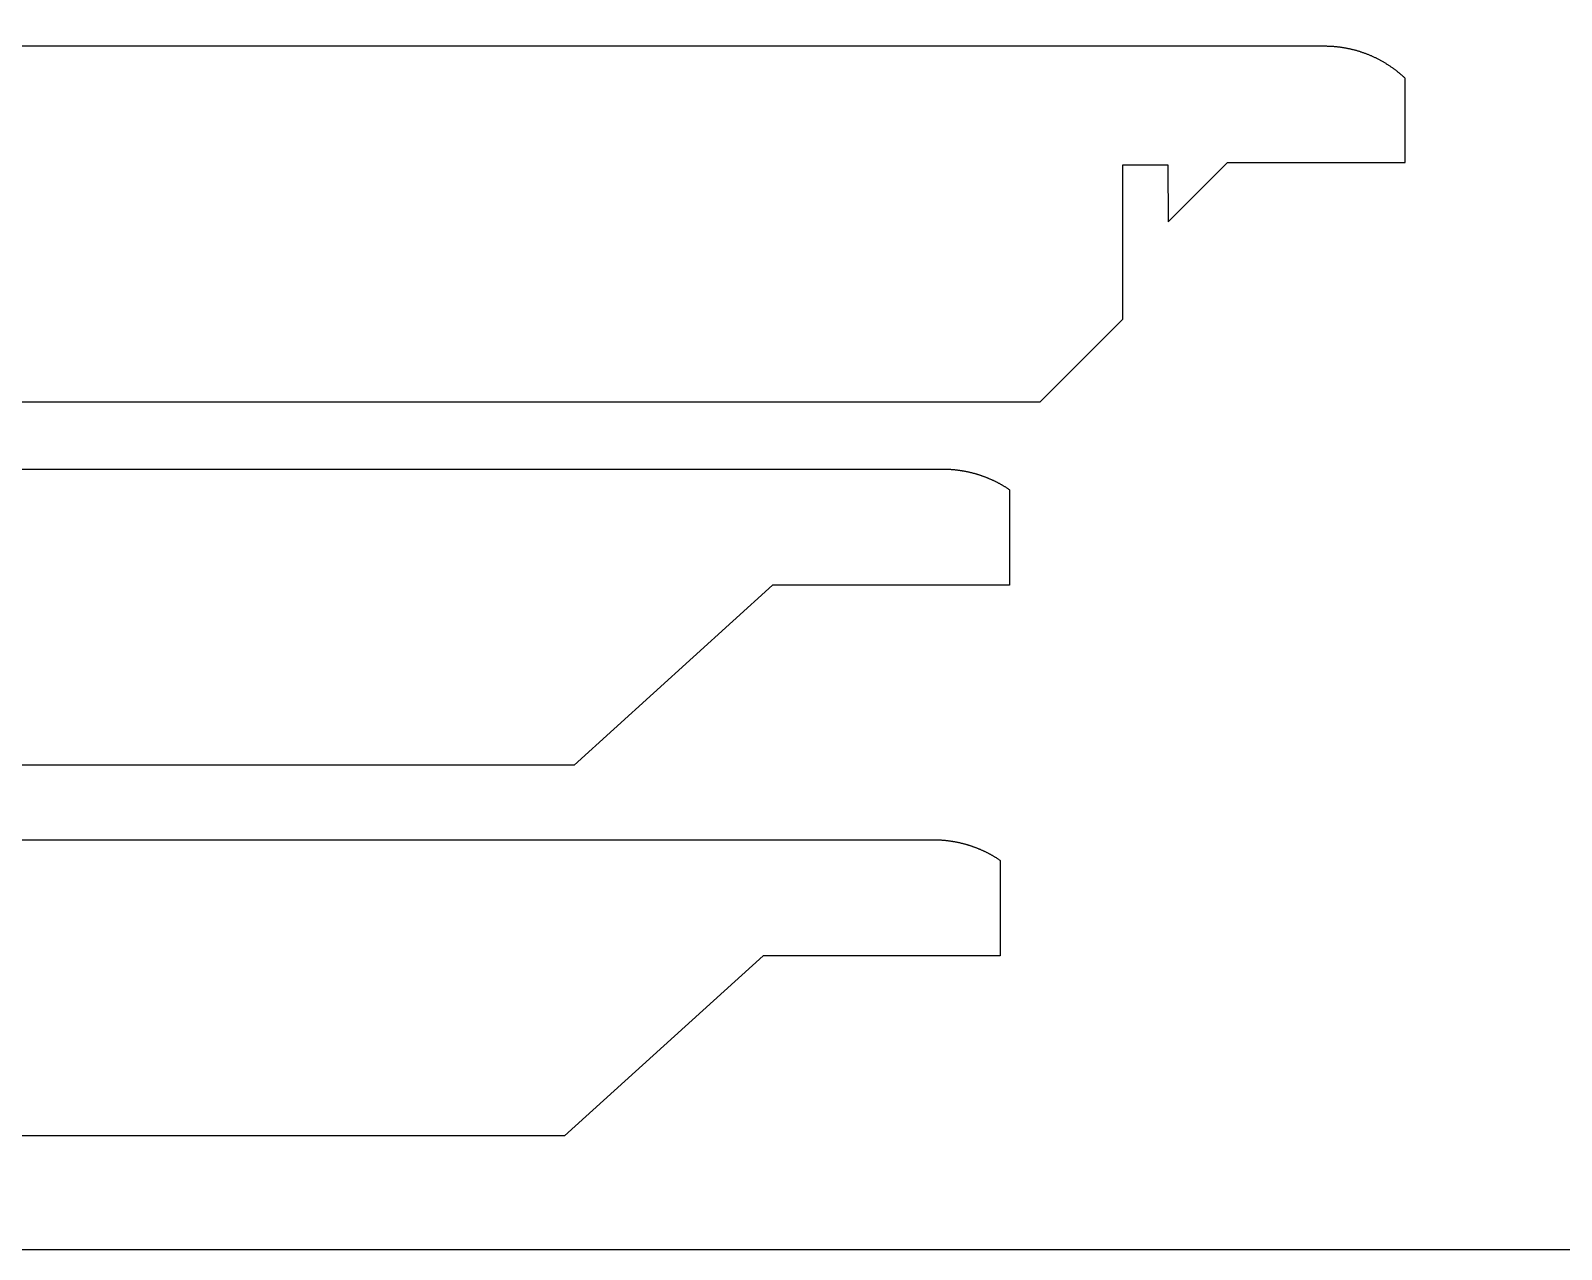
# Model space of a CAD drawing. Header units: inches. Extents: x -1244 to -570, y -2074 to -1714.
# Drawn here: x -1139.13 to -1126.22, y -2004.53 to -1994.24 of the extents above; entities that cross this region are included whole.
import ezdxf

# ---------------------------------------------------------------- set-up
doc = ezdxf.new("R2010")
doc.units = ezdxf.units.IN
doc.header["$LTSCALE"] = 0.1
doc.header["$MEASUREMENT"] = 0
doc.layers.add('pic', color=1, linetype='Continuous')

msp = doc.modelspace()

# ---------------------------------------------------------------- linework, layer by layer
at = {"color": 7, "linetype": 'Continuous', "lineweight": 25}
for points in [[(-1139.89731, -1997.37555), (-1130.61385, -1997.37555), (-1129.91732, -1996.67902), (-1129.91732, -1995.37555), (-1129.53781, -1995.37555), (-1129.53563, -1995.85557), (-1129.03563, -1995.35557), (-1127.53563, -1995.35557), (-1127.53563, -1994.6463), (-1127.53985, -1994.64231), (-1127.54411, -1994.63834), (-1127.54839, -1994.63439), (-1127.55269, -1994.63047), (-1127.55703, -1994.62657), (-1127.56138, -1994.6227), (-1127.56576, -1994.61886), (-1127.57017, -1994.61503), (-1127.5746, -1994.61124), (-1127.57906, -1994.60746), (-1127.58353, -1994.60372), (-1127.58804, -1994.6), (-1127.59256, -1994.5963), (-1127.59711, -1994.59263), (-1127.60168, -1994.58899), (-1127.60628, -1994.58537), (-1127.61089, -1994.58178), (-1127.61553, -1994.57822), (-1127.62019, -1994.57468), (-1127.62487, -1994.57117), (-1127.62958, -1994.56768), (-1127.6343, -1994.56423), (-1127.63904, -1994.5608), (-1127.64381, -1994.5574), (-1127.6486, -1994.55403), (-1127.6534, -1994.55068), (-1127.65823, -1994.54736), (-1127.66307, -1994.54408), (-1127.66794, -1994.54082), (-1127.67282, -1994.53758), (-1127.67772, -1994.53438), (-1127.68264, -1994.53121), (-1127.68758, -1994.52806), (-1127.69254, -1994.52495), (-1127.69751, -1994.52186), (-1127.7025, -1994.51881), (-1127.70751, -1994.51578), (-1127.71254, -1994.51278), (-1127.71758, -1994.50982), (-1127.72264, -1994.50688), (-1127.72772, -1994.50398), (-1127.73281, -1994.5011), (-1127.73792, -1994.49826), (-1127.74304, -1994.49544), (-1127.74818, -1994.49266), (-1127.75333, -1994.48991), (-1127.7585, -1994.48719), (-1127.76368, -1994.48451), (-1127.76887, -1994.48185), (-1127.77408, -1994.47923), (-1127.77931, -1994.47664), (-1127.78454, -1994.47408), (-1127.78979, -1994.47155), (-1127.79506, -1994.46906), (-1127.80033, -1994.4666), (-1127.80562, -1994.46417), (-1127.81092, -1994.46178), (-1127.81623, -1994.45941), (-1127.82157, -1994.45708), (-1127.82691, -1994.45478), (-1127.83228, -1994.45251), (-1127.83766, -1994.45027), (-1127.84305, -1994.44807), (-1127.84847, -1994.44589), (-1127.85389, -1994.44375), (-1127.85933, -1994.44164), (-1127.86479, -1994.43956), (-1127.87026, -1994.43751), (-1127.87574, -1994.4355), (-1127.88123, -1994.43351), (-1127.88674, -1994.43156), (-1127.89226, -1994.42964), (-1127.8978, -1994.42775), (-1127.90335, -1994.4259), (-1127.9089, -1994.42407), (-1127.91447, -1994.42228), (-1127.92006, -1994.42052), (-1127.92565, -1994.4188), (-1127.93125, -1994.41711), (-1127.93687, -1994.41544), (-1127.94249, -1994.41382), (-1127.94812, -1994.41222), (-1127.95377, -1994.41066), (-1127.95942, -1994.40913), (-1127.96508, -1994.40764), (-1127.97075, -1994.40617), (-1127.97643, -1994.40474), (-1127.98212, -1994.40335), (-1127.98781, -1994.40199), (-1127.99351, -1994.40066), (-1127.99922, -1994.39936), (-1128.00494, -1994.3981), (-1128.01066, -1994.39687), (-1128.01639, -1994.39568), (-1128.02213, -1994.39452), (-1128.02787, -1994.39339), (-1128.03361, -1994.3923), (-1128.03937, -1994.39124), (-1128.04512, -1994.39021), (-1128.05088, -1994.38922), (-1128.05665, -1994.38827), (-1128.06242, -1994.38735), (-1128.06819, -1994.38646), (-1128.07397, -1994.38561), (-1128.07975, -1994.38479), (-1128.08553, -1994.38401), (-1128.09131, -1994.38326), (-1128.0971, -1994.38254), (-1128.10289, -1994.38186), (-1128.10868, -1994.38122), (-1128.11447, -1994.38061), (-1128.12026, -1994.38004), (-1128.12605, -1994.3795), (-1128.12895, -1994.37924), (-1128.1304, -1994.37912), (-1128.13187, -1994.37899), (-1128.13775, -1994.37852), (-1128.14362, -1994.37808), (-1128.14951, -1994.37768), (-1128.15539, -1994.37731), (-1128.16127, -1994.37697), (-1128.16716, -1994.37667), (-1128.17305, -1994.37641), (-1128.17894, -1994.37618), (-1128.18483, -1994.37599), (-1128.19073, -1994.37583), (-1128.19662, -1994.3757), (-1128.20251, -1994.37562), (-1128.20841, -1994.37556), (-1128.2143, -1994.37555), (-1194.00881, -1994.37555)], [(-1193.43156, -1997.94203), (-1131.43998, -1997.94203), (-1131.4353, -1997.94204), (-1131.43062, -1997.94207), (-1131.42594, -1997.94213), (-1131.42125, -1997.94221), (-1131.41657, -1997.9423), (-1131.41188, -1997.94243), (-1131.40719, -1997.94257), (-1131.4025, -1997.94273), (-1131.39781, -1997.94292), (-1131.39312, -1997.94313), (-1131.38843, -1997.94336), (-1131.38375, -1997.94361), (-1131.37906, -1997.94389), (-1131.37437, -1997.94418), (-1131.36968, -1997.9445), (-1131.36499, -1997.94484), (-1131.3603, -1997.9452), (-1131.35561, -1997.94558), (-1131.35092, -1997.94599), (-1131.34624, -1997.94641), (-1131.34155, -1997.94686), (-1131.33687, -1997.94733), (-1131.33219, -1997.94782), (-1131.32751, -1997.94833), (-1131.32283, -1997.94887), (-1131.31815, -1997.94942), (-1131.31348, -1997.95), (-1131.30881, -1997.9506), (-1131.30414, -1997.95122), (-1131.29947, -1997.95186), (-1131.29481, -1997.95252), (-1131.29015, -1997.95321), (-1131.28549, -1997.95392), (-1131.28083, -1997.95464), (-1131.27618, -1997.95539), (-1131.27153, -1997.95616), (-1131.26689, -1997.95695), (-1131.26225, -1997.95777), (-1131.25761, -1997.9586), (-1131.25297, -1997.95945), (-1131.24835, -1997.96033), (-1131.24372, -1997.96123), (-1131.2391, -1997.96215), (-1131.23448, -1997.96309), (-1131.22987, -1997.96405), (-1131.22527, -1997.96503), (-1131.22067, -1997.96603), (-1131.21607, -1997.96706), (-1131.21148, -1997.9681), (-1131.2069, -1997.96917), (-1131.20232, -1997.97026), (-1131.19774, -1997.97137), (-1131.19318, -1997.9725), (-1131.18862, -1997.97365), (-1131.18406, -1997.97482), (-1131.17951, -1997.97601), (-1131.17497, -1997.97723), (-1131.17043, -1997.97846), (-1131.16591, -1997.97972), (-1131.16139, -1997.98099), (-1131.15687, -1997.98229), (-1131.15236, -1997.98361), (-1131.14787, -1997.98494), (-1131.14337, -1997.9863), (-1131.13889, -1997.98768), (-1131.13441, -1997.98908), (-1131.12995, -1997.99051), (-1131.12549, -1997.99195), (-1131.12104, -1997.99341), (-1131.11659, -1997.99489), (-1131.11216, -1997.9964), (-1131.10773, -1997.99792), (-1131.10552, -1997.99869), (-1131.1033, -1997.99947), (-1131.09886, -1998.00105), (-1131.09444, -1998.00265), (-1131.09001, -1998.00427), (-1131.0856, -1998.00591), (-1131.08119, -1998.00757), (-1131.07678, -1998.00925), (-1131.07239, -1998.01095), (-1131.068, -1998.01268), (-1131.06362, -1998.01443), (-1131.05925, -1998.01619), (-1131.05488, -1998.01798), (-1131.05052, -1998.01979), (-1131.04617, -1998.02162), (-1131.04183, -1998.02347), (-1131.03749, -1998.02534), (-1131.03317, -1998.02724), (-1131.02885, -1998.02915), (-1131.02454, -1998.03108), (-1131.02024, -1998.03304), (-1131.01595, -1998.03501), (-1131.01166, -1998.03701), (-1131.00739, -1998.03902), (-1131.00313, -1998.04105), (-1130.99887, -1998.04311), (-1130.99463, -1998.04519), (-1130.99039, -1998.04728), (-1130.98616, -1998.0494), (-1130.98195, -1998.05153), (-1130.97774, -1998.05369), (-1130.97355, -1998.05586), (-1130.96936, -1998.05805), (-1130.96519, -1998.06027), (-1130.96102, -1998.0625), (-1130.95687, -1998.06475), (-1130.95273, -1998.06703), (-1130.9486, -1998.06932), (-1130.94448, -1998.07163), (-1130.94037, -1998.07396), (-1130.93628, -1998.07631), (-1130.93219, -1998.07868), (-1130.92812, -1998.08106), (-1130.92406, -1998.08347), (-1130.92001, -1998.08589), (-1130.91597, -1998.08834), (-1130.91195, -1998.0908), (-1130.90794, -1998.09328), (-1130.90394, -1998.09578), (-1130.89996, -1998.0983), (-1130.89598, -1998.10084), (-1130.89202, -1998.10339), (-1130.88808, -1998.10597), (-1130.88415, -1998.10856), (-1130.88023, -1998.11117), (-1130.87632, -1998.1138), (-1130.87243, -1998.11644), (-1130.87243, -1998.92202), (-1132.87243, -1998.92202), (-1134.54537, -2000.44203), (-1141.22152, -2000.44203)], [(-1193.43156, -1997.94203), (-1131.43998, -1997.94203), (-1131.4353, -1997.94204), (-1131.43062, -1997.94207), (-1131.42594, -1997.94213), (-1131.42125, -1997.94221), (-1131.41657, -1997.9423), (-1131.41188, -1997.94243), (-1131.40719, -1997.94257), (-1131.4025, -1997.94273), (-1131.39781, -1997.94292), (-1131.39312, -1997.94313), (-1131.38843, -1997.94336), (-1131.38375, -1997.94361), (-1131.37906, -1997.94389), (-1131.37437, -1997.94418), (-1131.36968, -1997.9445), (-1131.36499, -1997.94484), (-1131.3603, -1997.9452), (-1131.35561, -1997.94558), (-1131.35092, -1997.94599), (-1131.34624, -1997.94641), (-1131.34155, -1997.94686), (-1131.33687, -1997.94733), (-1131.33219, -1997.94782), (-1131.32751, -1997.94833), (-1131.32283, -1997.94887), (-1131.31815, -1997.94942), (-1131.31348, -1997.95), (-1131.30881, -1997.9506), (-1131.30414, -1997.95122), (-1131.29947, -1997.95186), (-1131.29481, -1997.95252), (-1131.29015, -1997.95321), (-1131.28549, -1997.95392), (-1131.28083, -1997.95464), (-1131.27618, -1997.95539), (-1131.27153, -1997.95616), (-1131.26689, -1997.95695), (-1131.26225, -1997.95777), (-1131.25761, -1997.9586), (-1131.25297, -1997.95945), (-1131.24835, -1997.96033), (-1131.24372, -1997.96123), (-1131.2391, -1997.96215), (-1131.23448, -1997.96309), (-1131.22987, -1997.96405), (-1131.22527, -1997.96503), (-1131.22067, -1997.96603), (-1131.21607, -1997.96706), (-1131.21148, -1997.9681), (-1131.2069, -1997.96917), (-1131.20232, -1997.97026), (-1131.19774, -1997.97137), (-1131.19318, -1997.9725), (-1131.18862, -1997.97365), (-1131.18406, -1997.97482), (-1131.17951, -1997.97601), (-1131.17497, -1997.97723), (-1131.17043, -1997.97846), (-1131.16591, -1997.97972), (-1131.16139, -1997.98099), (-1131.15687, -1997.98229), (-1131.15236, -1997.98361), (-1131.14787, -1997.98494), (-1131.14337, -1997.9863), (-1131.13889, -1997.98768), (-1131.13441, -1997.98908), (-1131.12995, -1997.99051), (-1131.12549, -1997.99195), (-1131.12104, -1997.99341), (-1131.11659, -1997.99489), (-1131.11216, -1997.9964), (-1131.10773, -1997.99792), (-1131.10552, -1997.99869), (-1131.1033, -1997.99947), (-1131.09886, -1998.00105), (-1131.09444, -1998.00265), (-1131.09001, -1998.00427), (-1131.0856, -1998.00591), (-1131.08119, -1998.00757), (-1131.07678, -1998.00925), (-1131.07239, -1998.01095), (-1131.068, -1998.01268), (-1131.06362, -1998.01443), (-1131.05925, -1998.01619), (-1131.05488, -1998.01798), (-1131.05052, -1998.01979), (-1131.04617, -1998.02162), (-1131.04183, -1998.02347), (-1131.03749, -1998.02534), (-1131.03317, -1998.02724), (-1131.02885, -1998.02915), (-1131.02454, -1998.03108), (-1131.02024, -1998.03304), (-1131.01595, -1998.03501), (-1131.01166, -1998.03701), (-1131.00739, -1998.03902), (-1131.00313, -1998.04105), (-1130.99887, -1998.04311), (-1130.99463, -1998.04519), (-1130.99039, -1998.04728), (-1130.98616, -1998.0494), (-1130.98195, -1998.05153), (-1130.97774, -1998.05369), (-1130.97355, -1998.05586), (-1130.96936, -1998.05805), (-1130.96519, -1998.06027), (-1130.96102, -1998.0625), (-1130.95687, -1998.06475), (-1130.95273, -1998.06703), (-1130.9486, -1998.06932), (-1130.94448, -1998.07163), (-1130.94037, -1998.07396), (-1130.93628, -1998.07631), (-1130.93219, -1998.07868), (-1130.92812, -1998.08106), (-1130.92406, -1998.08347), (-1130.92001, -1998.08589), (-1130.91597, -1998.08834), (-1130.91195, -1998.0908), (-1130.90794, -1998.09328), (-1130.90394, -1998.09578), (-1130.89996, -1998.0983), (-1130.89598, -1998.10084), (-1130.89202, -1998.10339), (-1130.88808, -1998.10597), (-1130.88415, -1998.10856), (-1130.88023, -1998.11117), (-1130.87632, -1998.1138), (-1130.87243, -1998.11644), (-1130.87243, -1998.92202), (-1132.87243, -1998.92202), (-1134.54537, -2000.44203), (-1141.22152, -2000.44203)], [(-1193.51035, -2001.06935), (-1131.51877, -2001.06935), (-1131.51409, -2001.06936), (-1131.50941, -2001.06939), (-1131.50473, -2001.06945), (-1131.50004, -2001.06952), (-1131.49536, -2001.06962), (-1131.49067, -2001.06974), (-1131.48598, -2001.06989), (-1131.4813, -2001.07005), (-1131.47661, -2001.07024), (-1131.47192, -2001.07045), (-1131.46723, -2001.07068), (-1131.46254, -2001.07093), (-1131.45785, -2001.0712), (-1131.45316, -2001.0715), (-1131.44847, -2001.07182), (-1131.44378, -2001.07215), (-1131.43909, -2001.07252), (-1131.4344, -2001.0729), (-1131.42972, -2001.0733), (-1131.42503, -2001.07373), (-1131.42035, -2001.07418), (-1131.41566, -2001.07465), (-1131.41098, -2001.07514), (-1131.4063, -2001.07565), (-1131.40162, -2001.07618), (-1131.39695, -2001.07674), (-1131.39227, -2001.07732), (-1131.3876, -2001.07792), (-1131.38293, -2001.07854), (-1131.37827, -2001.07918), (-1131.3736, -2001.07984), (-1131.36894, -2001.08053), (-1131.36428, -2001.08123), (-1131.35963, -2001.08196), (-1131.35497, -2001.08271), (-1131.35032, -2001.08348), (-1131.34568, -2001.08427), (-1131.34104, -2001.08508), (-1131.3364, -2001.08592), (-1131.33177, -2001.08677), (-1131.32714, -2001.08765), (-1131.32251, -2001.08855), (-1131.31789, -2001.08946), (-1131.31328, -2001.0904), (-1131.30867, -2001.09137), (-1131.30406, -2001.09235), (-1131.29946, -2001.09335), (-1131.29486, -2001.09438), (-1131.29027, -2001.09542), (-1131.28569, -2001.09649), (-1131.28111, -2001.09758), (-1131.27654, -2001.09868), (-1131.27197, -2001.09981), (-1131.26741, -2001.10096), (-1131.26285, -2001.10214), (-1131.2583, -2001.10333), (-1131.25376, -2001.10454), (-1131.24923, -2001.10578), (-1131.2447, -2001.10703), (-1131.24018, -2001.10831), (-1131.23566, -2001.1096), (-1131.23116, -2001.11092), (-1131.22666, -2001.11226), (-1131.22217, -2001.11362), (-1131.21768, -2001.115), (-1131.21321, -2001.1164), (-1131.20874, -2001.11782), (-1131.20428, -2001.11926), (-1131.19983, -2001.12073), (-1131.19539, -2001.12221), (-1131.19095, -2001.12371), (-1131.18653, -2001.12524), (-1131.18431, -2001.12601), (-1131.18209, -2001.12679), (-1131.17766, -2001.12837), (-1131.17323, -2001.12996), (-1131.16881, -2001.13158), (-1131.16439, -2001.13322), (-1131.15998, -2001.13488), (-1131.15558, -2001.13657), (-1131.15118, -2001.13827), (-1131.14679, -2001.14), (-1131.14241, -2001.14174), (-1131.13804, -2001.14351), (-1131.13367, -2001.1453), (-1131.12931, -2001.14711), (-1131.12496, -2001.14894), (-1131.12062, -2001.15079), (-1131.11629, -2001.15266), (-1131.11196, -2001.15455), (-1131.10764, -2001.15647), (-1131.10333, -2001.1584), (-1131.09903, -2001.16035), (-1131.09474, -2001.16233), (-1131.09046, -2001.16432), (-1131.08618, -2001.16634), (-1131.08192, -2001.16837), (-1131.07766, -2001.17043), (-1131.07342, -2001.1725), (-1131.06918, -2001.1746), (-1131.06496, -2001.17671), (-1131.06074, -2001.17885), (-1131.05654, -2001.181), (-1131.05234, -2001.18318), (-1131.04816, -2001.18537), (-1131.04398, -2001.18758), (-1131.03982, -2001.18982), (-1131.03566, -2001.19207), (-1131.03152, -2001.19434), (-1131.02739, -2001.19663), (-1131.02327, -2001.19894), (-1131.01916, -2001.20127), (-1131.01507, -2001.20362), (-1131.01098, -2001.20599), (-1131.00691, -2001.20838), (-1131.00285, -2001.21078), (-1130.9988, -2001.21321), (-1130.99477, -2001.21565), (-1130.99074, -2001.21812), (-1130.98673, -2001.2206), (-1130.98273, -2001.2231), (-1130.97875, -2001.22562), (-1130.97478, -2001.22815), (-1130.97082, -2001.23071), (-1130.96687, -2001.23328), (-1130.96294, -2001.23587), (-1130.95902, -2001.23848), (-1130.95511, -2001.24111), (-1130.95122, -2001.24376), (-1130.95122, -2002.04933), (-1132.95122, -2002.04933), (-1134.62417, -2003.56935), (-1141.30032, -2003.56935)]]:
    msp.add_lwpolyline(points, dxfattribs=at)
at = {"layer": 'pic', "color": 1}
msp.add_lwpolyline([(-1195.00188, -2004.52627), (-1081.50188, -2004.52627), (-1081.50188, -1961.52627), (-1195.00188, -1961.52627)], close=True, dxfattribs=at)

doc.saveas('drawing.dxf')
